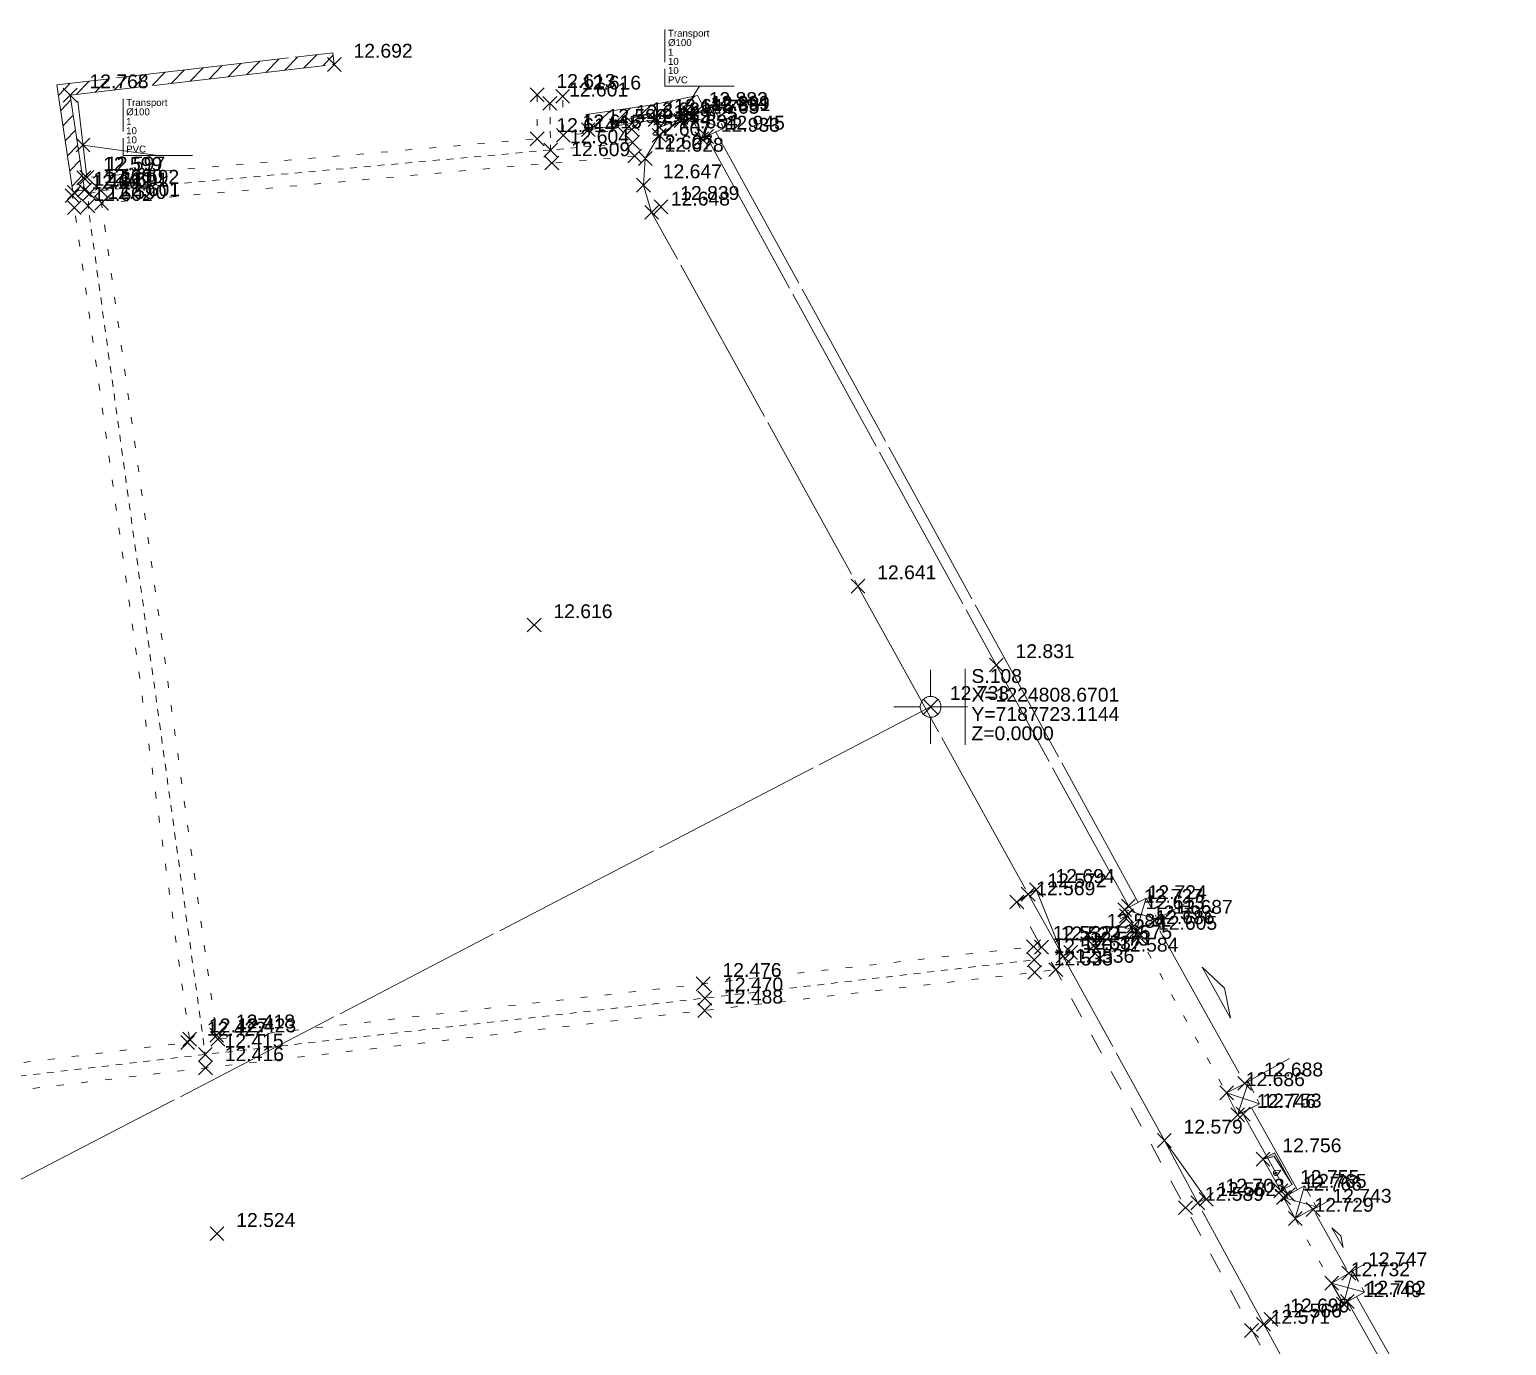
# Model space of a CAD drawing. Header units: metres. Extents: x 1224602 to 1224842, y 7187490 to 7187733.
# Drawn here: x 1224795.65 to 1224816.99, y 7187713.89 to 7187732.9 of the extents above; entities that cross this region are included whole.
import ezdxf

# ---------------------------------------------------------------- set-up
doc = ezdxf.new("R2010")
doc.units = ezdxf.units.M
doc.header["$PDMODE"] = 3
doc.header["$PDSIZE"] = 0.1
for name, pattern in [('LL_0822', [2.5, 2.5, 0]), ('LL_0824', [0.35, 0.1, -0.25]), ('LL_0827', [0.2, 0.1, -0.1]), ('LL_0829', [0.6, 0.3, -0.3]), ('SL_1144', [2.5, 2.5, 0]), ('SL_1146', [2.5, 2.5, 0]), ('Socle_Continu', [2.5, 2.5, 0]), ('YL_2901', [2.5, 2.5, 0])]:
    doc.linetypes.add(name, pattern=pattern)
for name, color, linetype, lineweight in [('CLOTH_SCS', 212, 'Socle_Continu', 13), ('CLOTU_SCS', 212, 'Socle_Continu', 13), ('ELECT_SCS', 1, 'Socle_Continu', 13), ('GAZFL_SCS', 40, 'Socle_Continu', 13), ('SIGTA_SCI', 7, 'Socle_Continu', 13), ('SIGTM_PSI', 1, 'Socle_Continu', 13), ('SIGTO_PSI', 255, 'Socle_Continu', 13), ('SIGTO_SCI', 255, 'Socle_Continu', 13), ('VOIRI_SCS', 7, 'Socle_Continu', 13)]:
    doc.layers.add(name, color=color, linetype=linetype, lineweight=lineweight)
for name, color, linetype, lineweight, true_color in [('EAUPL_SCI', 5, 'Socle_Continu', 13, 0x0000ff), ('EAUPL_SCS', 5, 'Socle_Continu', 13, 0x0000ff), ('SIGTR_PSS', 7, 'Socle_Continu', 13, 0x9966cc), ('SIGTS_PSS', 7, 'Socle_Continu', 13, 0x9966cc)]:
    doc.layers.add(name, color=color, linetype=linetype, lineweight=lineweight, true_color=true_color)
doc.styles.get("Standard").update_dxf_attribs({"font": 'arial.ttf'})
doc.styles.add('Style_2', font='WINGDNG3.TTF')
doc.linetypes.add('BL_0068', pattern='A,0.508,-0.254,["}",Style_2,S=0.254,R=0,X=-0.2,Y=-0.12],0.254', length=1.016)

# ---------------------------------------------------------------- blocks, each defined once
blk = doc.blocks.new('YP_1521')
at = {"layer": 'SIGTO_SCI', "color": 7, "linetype": 'Socle_Continu'}
blk.add_point((0, 0), dxfattribs=at)
at = {"layer": 'SIGTA_SCI', "linetype": 'Socle_Continu'}
blk.add_attdef('ALT', (0.278, 0.099), '', height=0.2, dxfattribs=at)
at = {"layer": 'SIGTA_SCI', "linetype": 'Socle_Continu', "flags": 9}
blk.add_attdef('CALQUE_ALT', (1.69, -1.18), '', height=0.2, dxfattribs=at)
at = {"layer": 'SIGTO_SCI', "linetype": 'Socle_Continu', "flags": 9}
for tag, p in [('ID', (1.69, 0.105)), ('NATURE', (1.69, -0.216)), ('FAMILLE', (1.69, -0.538)), ('CALQUE', (1.69, -0.859)), ('PCRS', (1.69, -1.823))]:
    blk.add_attdef(tag, p, '', height=0.2, dxfattribs=at)
blk = doc.blocks.new('YP_2900')
at = {"layer": 'SIGTO_PSI', "linetype": 'Socle_Continu'}
blk.add_line((0.5, 0), (0, 0), dxfattribs=at)
at = {"layer": 'SIGTO_PSI', "linetype": 'Socle_Continu', "flags": 128}
blk.add_lwpolyline([(0.5, -0.55), (0.5, 0.55)], dxfattribs=at)
at = {"layer": 'SIGTO_PSI', "color": 7, "linetype": 'Socle_Continu'}
blk.add_point((0, 0), dxfattribs=at)
at = {"layer": 'SIGTM_PSI', "color": 1, "linetype": 'Socle_Continu'}
blk.add_attdef('MAT', (0.589, 0.345), '', height=0.2, dxfattribs=at)
at = {"layer": 'SIGTM_PSI', "linetype": 'Socle_Continu', "flags": 9}
blk.add_attdef('CALQUE_MAT', (1.598, -0.695), '', height=0.2, dxfattribs=at)
at = {"layer": 'SIGTO_PSI', "linetype": 'Socle_Continu', "flags": 9}
for tag, p in [('ID', (1.598, 0.59)), ('NATURE', (1.598, 0.269)), ('FAMILLE', (1.598, -0.052)), ('CALQUE', (1.598, -0.374)), ('PCRS', (1.598, -1.016))]:
    blk.add_attdef(tag, p, '', height=0.2, dxfattribs=at)
at = {"layer": 'SIGTO_PSI', "linetype": 'Socle_Continu'}
for tag, p in [('X=', (0.589, 0.075)), ('Y=', (0.589, -0.204)), ('Z=', (0.589, -0.482))]:
    blk.add_attdef(tag, p, '', height=0.2, dxfattribs=at)
blk = doc.blocks.new('FP_0406')
at = {"layer": 'ELECT_SCS', "linetype": 'Socle_Continu'}
blk.add_hatch(color=256, dxfattribs=at).paths.add_polyline_path([(0, 0), (0, 0.286), (1, 0.286), (0.1, 0.229)])
at = {"layer": 'ELECT_SCS', "linetype": 'Socle_Continu', "flags": 128}
blk.add_lwpolyline([(0, 0.286), (0, 0), (1, 0), (1, 0.286)], close=True, dxfattribs=at)
at = {"layer": 'ELECT_SCS', "linetype": 'Socle_Continu'}
blk.add_lwpolyline([(0, 0), (0, 0.286), (1, 0.286), (0.1, 0.229)], close=True, dxfattribs=at)
at = {"layer": 'ELECT_SCS', "linetype": 'Socle_Continu', "flags": 128}
blk.add_lwpolyline([(0.689, 0.161), (0.466, 0.074), (0.473, 0.136), (0.314, 0.12), (0.54, 0.215), (0.526, 0.147), (0.689, 0.161)], dxfattribs=at)
at = {"layer": 'ELECT_SCS', "linetype": 'Socle_Continu', "flags": 9}
for tag, p in [('ID', (1.244, 0.678)), ('NATURE', (1.244, 0.357)), ('FAMILLE', (1.244, 0.035)), ('CALQUE', (1.244, -0.286)), ('PCRS', (1.244, -0.607))]:
    blk.add_attdef(tag, p, '', height=0.2, dxfattribs=at)
blk = doc.blocks.new('SP_1162')
at = {"layer": 'CLOTU_SCS', "linetype": 'Socle_Continu'}
for p, q in [((0, 0), (1, 1)), ((0, 1), (1, 0))]:
    blk.add_line(p, q, dxfattribs=at)
at = {"layer": 'CLOTU_SCS', "linetype": 'Socle_Continu', "flags": 128}
blk.add_lwpolyline([(1, 0), (0, 0), (0, 1), (1, 1)], close=True, dxfattribs=at)
at = {"layer": 'CLOTU_SCS', "linetype": 'Socle_Continu', "flags": 9}
for tag, p in [('NATURE', (1.089, -0.022)), ('ID', (1.089, 0.299)), ('CALQUE', (1.089, -0.665)), ('FAMILLE', (1.089, -0.344)), ('PCRS', (1.089, -0.986))]:
    blk.add_attdef(tag, p, '', height=0.2, dxfattribs=at)
blk = doc.blocks.new('LP_0841')
at = {"layer": 'VOIRI_SCS', "linetype": 'Socle_Continu', "flags": 128}
blk.add_lwpolyline([(0, 0), (0, 0.5), (1, 0)], dxfattribs=at)
at = {"layer": 'VOIRI_SCS', "linetype": 'Socle_Continu', "flags": 9}
for tag, p in [('ID', (1.428, 0.548)), ('NATURE', (1.428, 0.227)), ('FAMILLE', (1.428, -0.095)), ('CALQUE', (1.428, -0.416)), ('PCRS', (1.428, -0.737))]:
    blk.add_attdef(tag, p, '', height=0.2, dxfattribs=at)
blk = doc.blocks.new('SP_1161')
at = {"layer": 'CLOTU_SCS', "linetype": 'Socle_Continu'}
for p, q in [((0, 0), (0, 0.2745)), ((1, 0.2745), (1, 0)), ((0.5, 0.1545), (0.3438, 0.103)), ((0.3438, 0.103), (0.6563, 0.103)), ((0.6563, 0.103), (0.5, 0.1545)), ((0.0625, 0), (0.9375, 0))]:
    blk.add_line(p, q, dxfattribs=at)
at = {"layer": 'CLOTU_SCS', "linetype": 'Socle_Continu', "flags": 9}
for tag, p in [('ID', (1.3598, 0.3853)), ('NATURE', (1.3598, 0.0641)), ('FAMILLE', (1.3598, -0.2572)), ('CALQUE', (1.3598, -0.5785)), ('PCRS', (1.3598, -0.8998))]:
    blk.add_attdef(tag, p, '', height=0.2, dxfattribs=at)
blk = doc.blocks.new('JP_0703')
at = {"layer": 'GAZFL_SCS', "linetype": 'Socle_Continu'}
blk.add_hatch(color=256, dxfattribs=at).paths.add_polyline_path([(0, 0), (0, 0.359), (1, 0.359), (0.088, 0.3)])
h = blk.add_hatch(color=256, dxfattribs=at)
edge = h.paths.add_edge_path()
edge.add_line((0.505, 0.179), (0.471, 0.106))
edge.add_line((0.471, 0.106), (0.471, 0.096))
edge.add_ellipse((0.505, 0.099), major_axis=(-0.0336, 0), ratio=0.758629, start_angle=5.446, end_angle=174.554)
edge.add_line((0.538, 0.096), (0.538, 0.106))
edge.add_line((0.538, 0.106), (0.505, 0.179))
at = {"layer": 'GAZFL_SCS', "linetype": 'Socle_Continu', "flags": 128}
blk.add_lwpolyline([(0, 0.359), (0, 0), (1, 0), (1, 0.359)], close=True, dxfattribs=at)
at = {"layer": 'GAZFL_SCS', "linetype": 'Socle_Continu'}
blk.add_lwpolyline([(0, 0), (0, 0.359), (1, 0.359), (0.088, 0.3)], close=True, dxfattribs=at)
blk.add_lwpolyline([(0.578, 0.106), (0.578, 0.124), (0.505, 0.281), (0.432, 0.124), (0.432, 0.106, 0.066358), (0.436, 0.095, 0.1059), (0.452, 0.076, 0.086348), (0.476, 0.064, 0.076263), (0.505, 0.059, 0.076263), (0.534, 0.064, 0.086348), (0.557, 0.076, 0.1059), (0.574, 0.095, 0.066358)], format="xyb", close=True, dxfattribs=at)
at = {"layer": 'GAZFL_SCS', "linetype": 'Socle_Continu', "flags": 9}
for tag, p in [('ID', (1.013, 0.696)), ('NATURE', (1.013, 0.374)), ('FAMILLE', (1.013, 0.053)), ('CALQUE', (1.013, -0.268)), ('PCRS', (1.013, -0.589))]:
    blk.add_attdef(tag, p, '', height=0.2, dxfattribs=at)
blk = doc.blocks.new('LP_0842')
at = {"layer": 'VOIRI_SCS', "linetype": 'Socle_Continu', "flags": 128}
blk.add_lwpolyline([(1, 0), (1, 0.5), (0, 0)], dxfattribs=at)
at = {"layer": 'VOIRI_SCS', "linetype": 'Socle_Continu', "flags": 9}
for tag, p in [('ID', (1.488, 0.614)), ('NATURE', (1.488, 0.292)), ('FAMILLE', (1.488, -0.029)), ('CALQUE', (1.488, -0.35)), ('PCRS', (1.488, -0.672))]:
    blk.add_attdef(tag, p, '', height=0.2, dxfattribs=at)
blk = doc.blocks.new('YP_2903')
at = {"layer": 'SIGTR_PSS', "color": 1, "linetype": 'Socle_Continu'}
blk.add_line((0, 0.15), (0, 0.533), dxfattribs=at)
at = {"layer": 'SIGTR_PSS', "color": 5, "linetype": 'Socle_Continu'}
blk.add_line((-0.15, 0), (-0.533, 0), dxfattribs=at)
at = {"layer": 'SIGTR_PSS', "color": 3, "linetype": 'Socle_Continu'}
blk.add_line((0.15, 0), (0.533, 0), dxfattribs=at)
at = {"layer": 'SIGTR_PSS', "color": 2, "linetype": 'Socle_Continu'}
blk.add_line((0, -0.15), (0, -0.533), dxfattribs=at)
at = {"layer": 'SIGTR_PSS', "color": 4, "linetype": 'Socle_Continu'}
blk.add_circle((0, 0), 0.15, dxfattribs=at)
at = {"layer": 'SIGTR_PSS', "linetype": 'Socle_Continu', "flags": 9}
for tag, p in [('ID', (1.343, 0.305)), ('NATURE', (1.343, -0.016)), ('FAMILLE', (1.343, -0.337)), ('CALQUE', (1.343, -0.659)), ('PCRS', (1.343, -0.98))]:
    blk.add_attdef(tag, p, '', height=0.2, dxfattribs=at)
blk = doc.blocks.new('*U42')
at = {"layer": 'EAUPL_SCI', "linetype": 'Socle_Continu'}
blk.add_line((2.161, -0.305), (0, 0), dxfattribs=at)
at = {"layer": 'EAUPL_SCI', "linetype": 'Socle_Continu', "flags": 128}
blk.add_lwpolyline([(3.161, -0.305), (1.161, -0.305), (1.161, 1.334)], dxfattribs=at)
at = {"layer": 'EAUPL_SCI', "linetype": 'Socle_Continu'}
blk.add_point((0, 0), dxfattribs=at)
for tag, p in [('TYPE', (1.249, 1.129)), ('DIAM', (1.249, 0.859)), ('NBR', (1.249, 0.58)), ('LARG', (1.249, 0.314)), ('HAUT', (1.249, 0.049)), ('MATER', (1.249, -0.217))]:
    blk.add_attdef(tag, p, '', height=0.2, dxfattribs=at)
at = {"layer": 'EAUPL_SCI', "linetype": 'Socle_Continu', "flags": 9}
for tag, p in [('NATURE', (2.47, 1.097)), ('ID', (2.47, 1.418)), ('FAMILLE', (2.47, 0.776)), ('CALQUE', (2.47, 0.454))]:
    blk.add_attdef(tag, p, '', height=0.2, dxfattribs=at)
blk = doc.blocks.new('*U43')
at = {"layer": 'EAUPL_SCI', "linetype": 'Socle_Continu'}
blk.add_line((0.616, 0.97), (0, 0), dxfattribs=at)
at = {"layer": 'EAUPL_SCI', "linetype": 'Socle_Continu', "flags": 128}
blk.add_lwpolyline([(1.616, 0.97), (-0.384, 0.97), (-0.384, 2.608)], dxfattribs=at)
at = {"layer": 'EAUPL_SCI', "linetype": 'Socle_Continu'}
blk.add_point((0, 0), dxfattribs=at)
for tag, p in [('TYPE', (-0.295, 2.403)), ('DIAM', (-0.295, 2.133)), ('NBR', (-0.295, 1.855)), ('LARG', (-0.295, 1.589)), ('HAUT', (-0.295, 1.323)), ('MATER', (-0.295, 1.057))]:
    blk.add_attdef(tag, p, '', height=0.2, dxfattribs=at)
at = {"layer": 'EAUPL_SCI', "linetype": 'Socle_Continu', "flags": 9}
for tag, p in [('NATURE', (2.47, 1.097)), ('ID', (2.47, 1.418)), ('FAMILLE', (2.47, 0.776)), ('CALQUE', (2.47, 0.454))]:
    blk.add_attdef(tag, p, '', height=0.2, dxfattribs=at)

msp = doc.modelspace()

# ---------------------------------------------------------------- hatches: boundary and pattern name
at = {"layer": 'CLOTH_SCS', "linetype": 'Socle_Continu'}
h = msp.add_hatch(dxfattribs=at)
h.set_pattern_fill('SL_1144', color=256, angle=1, pattern_type=2)
h.set_pattern_definition([(46, (0, 0), (-0.1258844650593, 0.1215652148303), [])])
h.paths.add_polyline_path([(1224796.279, 7187730.555), (1224796.447, 7187730.58), (1224796.24, 7187731.95), (1224800.055, 7187732.393), (1224800.036, 7187732.561), (1224796.046, 7187732.099)])
h = msp.add_hatch(dxfattribs=at)
h.set_pattern_fill('SL_1144', color=256, angle=359, pattern_type=2)
h.set_pattern_definition([(44, (0, 0), (-0.1215652148303, 0.1258844650593), [])])
h.paths.add_polyline_path([(1224804.65, 7187731.812), (1224803.694, 7187731.668), (1224803.725, 7187731.45), (1224804.687, 7187731.595), (1224805.185, 7187731.695), (1224805.213, 7187731.639), (1224805.409, 7187731.74), (1224805.304, 7187731.943)])

# ---------------------------------------------------------------- linework, layer by layer
at = {"layer": 'CLOTU_SCS', "linetype": 'SL_1144', "flags": 128}
for points in [[(1224796.447, 7187730.58), (1224796.279, 7187730.555), (1224796.046, 7187732.099), (1224800.036, 7187732.561), (1224800.055, 7187732.393)], [(1224796.447, 7187730.58), (1224796.24, 7187731.95), (1224800.055, 7187732.393)], [(1224803.725, 7187731.45), (1224803.694, 7187731.668), (1224804.098, 7187731.726), (1224804.324, 7187731.764), (1224804.65, 7187731.812), (1224805.304, 7187731.943), (1224805.409, 7187731.74)], [(1224803.725, 7187731.45), (1224804.132, 7187731.508), (1224804.358, 7187731.546), (1224804.687, 7187731.595), (1224805.185, 7187731.695), (1224805.213, 7187731.639)]]:
    msp.add_lwpolyline(points, dxfattribs=at)
at = {"layer": 'CLOTU_SCS', "linetype": 'SL_1146', "flags": 128}
for points in [[(1224805.563, 7187731.425), (1224809.75, 7187723.792), (1224811.669, 7187720.289)], [(1224805.431, 7187731.353), (1224809.618, 7187723.719), (1224811.526, 7187720.238), (1224811.536, 7187720.219)], [(1224813.171, 7187717.255), (1224813.185, 7187717.229), (1224813.835, 7187716.067)], [(1224813.305, 7187717.322), (1224813.966, 7187716.14)], [(1224814.823, 7187714.596), (1224816.409, 7187711.785), (1224818.853, 7187707.469)], [(1224814.69, 7187714.525), (1224816.279, 7187711.711), (1224818.719, 7187707.402), (1224818.723, 7187707.395)]]:
    msp.add_lwpolyline(points, dxfattribs=at)
at = {"layer": 'EAUPL_SCS', "linetype": 'BL_0068', "flags": 128}
for points in [[(1224796.349, 7187731.862), (1224796.479, 7187730.763)], [(1224805.777, 7187731.894), (1224804.75, 7187731.484)]]:
    msp.add_lwpolyline(points, dxfattribs=at)
at = {"layer": 'SIGTS_PSS', "linetype": 'YL_2901', "flags": 128}
msp.add_lwpolyline([(1224774.759, 7187705.496), (1224808.67, 7187723.114)], dxfattribs=at)
at = {"layer": 'VOIRI_SCS', "linetype": 'LL_0824', "flags": 128}
for points in [[(1224802.986, 7187731.955), (1224802.985, 7187731.318), (1224796.437, 7187730.756)], [(1224804.354, 7187731.456), (1224803.364, 7187731.37), (1224803.354, 7187731.932)], [(1224804.395, 7187731.07), (1224803.198, 7187730.97), (1224796.694, 7187730.39), (1224798.356, 7187718.371), (1224798.372, 7187718.314), (1224805.384, 7187719.113), (1224810.155, 7187719.649), (1224810.271, 7187719.642)], [(1224796.3, 7187730.544), (1224796.268, 7187730.498), (1224796.3, 7187730.324), (1224797.966, 7187718.313), (1224797.936, 7187718.265), (1224791.133, 7187717.437)], [(1224811.498, 7187720.094), (1224810.936, 7187719.823)], [(1224811.676, 7187719.795), (1224811.116, 7187719.479)], [(1224811.638, 7187719.876), (1224812.945, 7187717.537)], [(1224791.183, 7187717.066), (1224798.195, 7187717.898), (1224805.406, 7187718.728), (1224810.172, 7187719.279), (1224810.479, 7187719.318)], [(1224813.937, 7187715.722), (1224814.462, 7187714.79)]]:
    msp.add_lwpolyline(points, dxfattribs=at)
at = {"layer": 'VOIRI_SCS', "linetype": 'LL_0827', "flags": 128}
for points in [[(1224803.168, 7187731.831), (1224803.18, 7187731.156)], [(1224804.366, 7187731.265), (1224796.682, 7187730.571), (1224796.522, 7187730.53), (1224796.498, 7187730.351), (1224798.191, 7187718.093)], [(1224811.601, 7187719.945), (1224811.025, 7187719.662)], [(1224791.137, 7187717.269), (1224798.191, 7187718.093), (1224805.407, 7187718.906), (1224810.166, 7187719.46)]]:
    msp.add_lwpolyline(points, dxfattribs=at)
at = {"layer": 'VOIRI_SCS', "linetype": 'LL_0822', "flags": 128}
msp.add_lwpolyline([(1224805.222, 7187731.621), (1224805.063, 7187731.583), (1224804.749, 7187731.37), (1224804.548, 7187731.034), (1224804.522, 7187730.65), (1224804.639, 7187730.256), (1224807.62, 7187724.858), (1224810.078, 7187720.409), (1224810.585, 7187719.509), (1224812.046, 7187716.85), (1224812.53, 7187715.948), (1224814.725, 7187711.915, -0.284393), (1224814.86, 7187711.85, -0.301023), (1224814.857, 7187711.694), (1224815.463, 7187710.615), (1224817.361, 7187707.071), (1224817.845, 7187706.176), (1224818.33, 7187705.272), (1224818.833, 7187704.4), (1224819.363, 7187703.549, 0.034989), (1224820.645, 7187701.876, 0.044341), (1224822.584, 7187700.041, 0.050067), (1224825.155, 7187698.396, 0.037228), (1224827.957, 7187697.228)], format="xyb", dxfattribs=at)
at = {"layer": 'VOIRI_SCS', "linetype": 'LL_0829', "flags": 128}
msp.add_lwpolyline([(1224810.078, 7187720.409), (1224809.916, 7187720.294), (1224810.271, 7187719.642), (1224810.479, 7187719.318), (1224812.352, 7187715.88), (1224814.556, 7187711.813), (1224815.286, 7187710.544), (1224817.196, 7187706.963), (1224818.183, 7187705.192), (1224818.676, 7187704.292), (1224819.213, 7187703.431, 0.036406), (1224820.484, 7187701.762, 0.047049), (1224822.46, 7187699.909, 0.04323), (1224825.063, 7187698.229, 0.047398), (1224827.892, 7187697.06)], format="xyb", dxfattribs=at)

# ---------------------------------------------------------------- block references
at = {"layer": 'CLOTU_SCS', "color": 6, "linetype": 'Socle_Continu'}
for p, xscale, yscale, rotation in [((1224805.213, 7187731.639), 0.349853284289088, 0.349853284289088, 295.0355333569888), ((1224811.473, 7187720.185), 0.3498855848902824, 0.3498855848902824, 298.1463697035908), ((1224812.945, 7187717.537), 0.3537076529266405, 0.3537076529266405, 296.755212957321), ((1224813.768, 7187716.026), 0.348032839346554, 0.348032839346554, 298.9552738555043), ((1224814.462, 7187714.79), 0.3474890264388483, 0.3474890264388483, 299.6253423240263)]:
    msp.add_blockref('SP_1162', p, dxfattribs=dict(at, xscale=xscale, yscale=yscale, rotation=rotation))
at = {"layer": 'CLOTU_SCS', "linetype": 'Socle_Continu'}
for p, xscale, yscale, rotation in [((1224811.901, 7187720.025), 2.688041146524034, 2.688041146524034, 299.0731084595877), ((1224814.196, 7187715.852), 1.05205331941118, 1.05205331941118, 299.3138378559702)]:
    msp.add_blockref('SP_1161', p, dxfattribs=dict(at, xscale=xscale, yscale=yscale, rotation=rotation))
at = {"layer": 'EAUPL_SCI', "linetype": 'Socle_Continu', "xscale": 0.5, "yscale": 0.5, "zscale": 0.5}
for name, p in [('*U43', (1224805.023, 7187731.593)), ('*U42', (1224796.424, 7187731.229))]:
    msp.add_blockref(name, p, dxfattribs=at).add_auto_attribs({'TYPE': 'Transport', 'DIAM': 'Ø100', 'NBR': '1', 'LARG': '10', 'HAUT': '10', 'MATER': 'PVC'})
at = {"layer": 'ELECT_SCS', "linetype": 'Socle_Continu'}
for p, xscale, yscale, rotation in [((1224804.358, 7187731.546), 0.3325069168832444, 0.3325069168832444, 8.496053457053792), ((1224804.132, 7187731.508), 0.2295852140356826, 0.2295852140356826, 9.541629000016773)]:
    msp.add_blockref('FP_0406', p, dxfattribs=dict(at, xscale=xscale, yscale=yscale, rotation=rotation))
at = {"layer": 'GAZFL_SCS', "linetype": 'Socle_Continu', "xscale": 0.5236995406084668, "yscale": 0.5236995406084668, "rotation": 299.2450194870822}
msp.add_blockref('JP_0703', (1224813.472, 7187716.58), dxfattribs=at)
at = {"layer": 'SIGTO_PSI', "color": 193, "linetype": 'Socle_Continu'}
msp.add_blockref('YP_2900', (1224808.67, 7187723.114), dxfattribs=at).add_auto_attribs({'MAT': 'S.108', 'X=': 'X=1224808.6701', 'Y=': 'Y=7187723.1144', 'Z=': 'Z=0.0000'})
at = {"layer": 'SIGTO_SCI', "linetype": 'Socle_Continu'}
ref = msp.add_blockref('YP_1521', (1224800.055, 7187732.393), dxfattribs=at)
ref.add_attrib('ALT', '12.692', (1224800.333, 7187732.491), dxfattribs={"layer": 'SIGTA_SCI', "linetype": 'Socle_Continu', "height": 0.2})
ref = msp.add_blockref('YP_1521', (1224796.24, 7187731.95), dxfattribs=at)
ref.add_attrib('ALT', '12.768', (1224796.518, 7187732.049), dxfattribs={"layer": 'SIGTA_SCI', "linetype": 'Socle_Continu', "height": 0.2})
ref = msp.add_blockref('YP_1521', (1224802.986, 7187731.955), dxfattribs=at)
ref.add_attrib('ALT', '12.613', (1224803.264, 7187732.054), dxfattribs={"layer": 'SIGTA_SCI', "linetype": 'Socle_Continu', "height": 0.2})
ref = msp.add_blockref('YP_1521', (1224803.168, 7187731.831), dxfattribs=at)
ref.add_attrib('ALT', '12.601', (1224803.446, 7187731.93), dxfattribs={"layer": 'SIGTA_SCI', "linetype": 'Socle_Continu', "height": 0.2})
ref = msp.add_blockref('YP_1521', (1224803.354, 7187731.932), dxfattribs=at)
ref.add_attrib('ALT', '12.616', (1224803.632, 7187732.031), dxfattribs={"layer": 'SIGTA_SCI', "linetype": 'Socle_Continu', "height": 0.2})
ref = msp.add_blockref('YP_1521', (1224804.358, 7187731.546), dxfattribs=at)
ref.add_attrib('ALT', '12.628', (1224804.636, 7187731.645), dxfattribs={"layer": 'SIGTA_SCI', "linetype": 'Socle_Continu', "height": 0.2})
ref = msp.add_blockref('YP_1521', (1224804.687, 7187731.595), dxfattribs=at)
ref.add_attrib('ALT', '12.645', (1224804.965, 7187731.694), dxfattribs={"layer": 'SIGTA_SCI', "linetype": 'Socle_Continu', "height": 0.2})
ref = msp.add_blockref('YP_1521', (1224805.063, 7187731.583), dxfattribs=at)
ref.add_attrib('ALT', '12.765', (1224805.341, 7187731.682), dxfattribs={"layer": 'SIGTA_SCI', "linetype": 'Socle_Continu', "height": 0.2})
ref = msp.add_blockref('YP_1521', (1224805.185, 7187731.695), dxfattribs=at)
ref.add_attrib('ALT', '12.882', (1224805.463, 7187731.793), dxfattribs={"layer": 'SIGTA_SCI', "linetype": 'Socle_Continu', "height": 0.2})
ref = msp.add_blockref('YP_1521', (1224805.213, 7187731.639), dxfattribs=at)
ref.add_attrib('ALT', '12.899', (1224805.491, 7187731.738), dxfattribs={"layer": 'SIGTA_SCI', "linetype": 'Socle_Continu', "height": 0.2})
ref = msp.add_blockref('YP_1521', (1224805.222, 7187731.621), dxfattribs=at)
ref.add_attrib('ALT', '12.881', (1224805.5, 7187731.72), dxfattribs={"layer": 'SIGTA_SCI', "linetype": 'Socle_Continu', "height": 0.2})
ref = msp.add_blockref('YP_1521', (1224803.364, 7187731.37), dxfattribs=at)
ref.add_attrib('ALT', '12.615', (1224803.642, 7187731.469), dxfattribs={"layer": 'SIGTA_SCI', "linetype": 'Socle_Continu', "height": 0.2})
ref = msp.add_blockref('YP_1521', (1224803.725, 7187731.45), dxfattribs=at)
ref.add_attrib('ALT', '12.593', (1224804.003, 7187731.549), dxfattribs={"layer": 'SIGTA_SCI', "linetype": 'Socle_Continu', "height": 0.2})
ref = msp.add_blockref('YP_1521', (1224804.132, 7187731.508), dxfattribs=at)
ref.add_attrib('ALT', '12.613', (1224804.41, 7187731.607), dxfattribs={"layer": 'SIGTA_SCI', "linetype": 'Socle_Continu', "height": 0.2})
ref = msp.add_blockref('YP_1521', (1224804.354, 7187731.456), dxfattribs=at)
ref.add_attrib('ALT', '12.612', (1224804.632, 7187731.555), dxfattribs={"layer": 'SIGTA_SCI', "linetype": 'Socle_Continu', "height": 0.2})
ref = msp.add_blockref('YP_1521', (1224804.749, 7187731.37), dxfattribs=at)
ref.add_attrib('ALT', '12.684', (1224805.027, 7187731.469), dxfattribs={"layer": 'SIGTA_SCI', "linetype": 'Socle_Continu', "height": 0.2})
ref = msp.add_blockref('YP_1521', (1224804.75, 7187731.484), dxfattribs=at)
ref.add_attrib('ALT', '12.625', (1224805.028, 7187731.583), dxfattribs={"layer": 'SIGTA_SCI', "linetype": 'Socle_Continu', "height": 0.2})
ref = msp.add_blockref('YP_1521', (1224805.361, 7187731.322), dxfattribs=at)
ref.add_attrib('ALT', '12.933', (1224805.639, 7187731.421), dxfattribs={"layer": 'SIGTA_SCI', "linetype": 'Socle_Continu', "height": 0.2})
ref = msp.add_blockref('YP_1521', (1224805.431, 7187731.353), dxfattribs=at)
ref.add_attrib('ALT', '12.945', (1224805.709, 7187731.452), dxfattribs={"layer": 'SIGTA_SCI', "linetype": 'Socle_Continu', "height": 0.2})
ref = msp.add_blockref('YP_1521', (1224802.985, 7187731.318), dxfattribs=at)
ref.add_attrib('ALT', '12.614', (1224803.263, 7187731.417), dxfattribs={"layer": 'SIGTA_SCI', "linetype": 'Socle_Continu', "height": 0.2})
ref = msp.add_blockref('YP_1521', (1224803.18, 7187731.156), dxfattribs=at)
ref.add_attrib('ALT', '12.604', (1224803.458, 7187731.254), dxfattribs={"layer": 'SIGTA_SCI', "linetype": 'Socle_Continu', "height": 0.2})
ref = msp.add_blockref('YP_1521', (1224804.366, 7187731.265), dxfattribs=at)
ref.add_attrib('ALT', '12.607', (1224804.644, 7187731.364), dxfattribs={"layer": 'SIGTA_SCI', "linetype": 'Socle_Continu', "height": 0.2})
ref = msp.add_blockref('YP_1521', (1224803.198, 7187730.97), dxfattribs=at)
ref.add_attrib('ALT', '12.609', (1224803.476, 7187731.069), dxfattribs={"layer": 'SIGTA_SCI', "linetype": 'Socle_Continu', "height": 0.2})
ref = msp.add_blockref('YP_1521', (1224804.395, 7187731.07), dxfattribs=at)
ref.add_attrib('ALT', '12.607', (1224804.673, 7187731.169), dxfattribs={"layer": 'SIGTA_SCI', "linetype": 'Socle_Continu', "height": 0.2})
ref = msp.add_blockref('YP_1521', (1224804.548, 7187731.034), dxfattribs=at)
ref.add_attrib('ALT', '12.628', (1224804.826, 7187731.133), dxfattribs={"layer": 'SIGTA_SCI', "linetype": 'Socle_Continu', "height": 0.2})
ref = msp.add_blockref('YP_1521', (1224796.437, 7187730.756), dxfattribs=at)
ref.add_attrib('ALT', '12.599', (1224796.715, 7187730.855), dxfattribs={"layer": 'SIGTA_SCI', "linetype": 'Socle_Continu', "height": 0.2})
ref = msp.add_blockref('YP_1521', (1224796.479, 7187730.763), dxfattribs=at)
ref.add_attrib('ALT', '12.597', (1224796.757, 7187730.862), dxfattribs={"layer": 'SIGTA_SCI', "linetype": 'Socle_Continu', "height": 0.2})
ref = msp.add_blockref('YP_1521', (1224796.268, 7187730.498), dxfattribs=at)
ref.add_attrib('ALT', '12.602', (1224796.546, 7187730.597), dxfattribs={"layer": 'SIGTA_SCI', "linetype": 'Socle_Continu', "height": 0.2})
ref = msp.add_blockref('YP_1521', (1224796.3, 7187730.544), dxfattribs=at)
ref.add_attrib('ALT', '12.611', (1224796.578, 7187730.642), dxfattribs={"layer": 'SIGTA_SCI', "linetype": 'Socle_Continu', "height": 0.2})
ref = msp.add_blockref('YP_1521', (1224796.447, 7187730.58), dxfattribs=at)
ref.add_attrib('ALT', '12.600', (1224796.725, 7187730.679), dxfattribs={"layer": 'SIGTA_SCI', "linetype": 'Socle_Continu', "height": 0.2})
ref = msp.add_blockref('YP_1521', (1224796.522, 7187730.53), dxfattribs=at)
ref.add_attrib('ALT', '12.591', (1224796.8, 7187730.629), dxfattribs={"layer": 'SIGTA_SCI', "linetype": 'Socle_Continu', "height": 0.2})
ref = msp.add_blockref('YP_1521', (1224796.682, 7187730.571), dxfattribs=at)
ref.add_attrib('ALT', '12.592', (1224796.96, 7187730.67), dxfattribs={"layer": 'SIGTA_SCI', "linetype": 'Socle_Continu', "height": 0.2})
ref = msp.add_blockref('YP_1521', (1224804.522, 7187730.65), dxfattribs=at)
ref.add_attrib('ALT', '12.647', (1224804.8, 7187730.749), dxfattribs={"layer": 'SIGTA_SCI', "linetype": 'Socle_Continu', "height": 0.2})
ref = msp.add_blockref('YP_1521', (1224796.3, 7187730.324), dxfattribs=at)
ref.add_attrib('ALT', '12.602', (1224796.577, 7187730.423), dxfattribs={"layer": 'SIGTA_SCI', "linetype": 'Socle_Continu', "height": 0.2})
ref = msp.add_blockref('YP_1521', (1224796.498, 7187730.351), dxfattribs=at)
ref.add_attrib('ALT', '12.590', (1224796.776, 7187730.45), dxfattribs={"layer": 'SIGTA_SCI', "linetype": 'Socle_Continu', "height": 0.2})
ref = msp.add_blockref('YP_1521', (1224796.694, 7187730.39), dxfattribs=at)
ref.add_attrib('ALT', '12.601', (1224796.972, 7187730.489), dxfattribs={"layer": 'SIGTA_SCI', "linetype": 'Socle_Continu', "height": 0.2})
ref = msp.add_blockref('YP_1521', (1224804.639, 7187730.256), dxfattribs=at)
ref.add_attrib('ALT', '12.648', (1224804.917, 7187730.355), dxfattribs={"layer": 'SIGTA_SCI', "linetype": 'Socle_Continu', "height": 0.2})
ref = msp.add_blockref('YP_1521', (1224804.774, 7187730.337), dxfattribs=at)
ref.add_attrib('ALT', '12.839', (1224805.052, 7187730.436), dxfattribs={"layer": 'SIGTA_SCI', "linetype": 'Socle_Continu', "height": 0.2})
ref = msp.add_blockref('YP_1521', (1224807.62, 7187724.858), dxfattribs=at)
ref.add_attrib('ALT', '12.641', (1224807.898, 7187724.957), dxfattribs={"layer": 'SIGTA_SCI', "linetype": 'Socle_Continu', "height": 0.2})
ref = msp.add_blockref('YP_1521', (1224802.943, 7187724.296), dxfattribs=at)
ref.add_attrib('ALT', '12.616', (1224803.22, 7187724.395), dxfattribs={"layer": 'SIGTA_SCI', "linetype": 'Socle_Continu', "height": 0.2})
ref = msp.add_blockref('YP_1521', (1224809.618, 7187723.719), dxfattribs=at)
ref.add_attrib('ALT', '12.831', (1224809.896, 7187723.818), dxfattribs={"layer": 'SIGTA_SCI', "linetype": 'Socle_Continu', "height": 0.2})
ref = msp.add_blockref('YP_1521', (1224808.67, 7187723.114), dxfattribs=at)
ref.add_attrib('ALT', '12.733', (1224808.948, 7187723.213), dxfattribs={"layer": 'SIGTA_SCI', "linetype": 'Socle_Continu', "height": 0.2})
ref = msp.add_blockref('YP_1521', (1224810.196, 7187720.471), dxfattribs=at)
ref.add_attrib('ALT', '12.694', (1224810.474, 7187720.57), dxfattribs={"layer": 'SIGTA_SCI', "linetype": 'Socle_Continu', "height": 0.2})
ref = msp.add_blockref('YP_1521', (1224809.916, 7187720.294), dxfattribs=at)
ref.add_attrib('ALT', '12.569', (1224810.194, 7187720.392), dxfattribs={"layer": 'SIGTA_SCI', "linetype": 'Socle_Continu', "height": 0.2})
ref = msp.add_blockref('YP_1521', (1224810.078, 7187720.409), dxfattribs=at)
ref.add_attrib('ALT', '12.572', (1224810.356, 7187720.507), dxfattribs={"layer": 'SIGTA_SCI', "linetype": 'Socle_Continu', "height": 0.2})
ref = msp.add_blockref('YP_1521', (1224811.526, 7187720.238), dxfattribs=at)
ref.add_attrib('ALT', '12.724', (1224811.804, 7187720.336), dxfattribs={"layer": 'SIGTA_SCI', "linetype": 'Socle_Continu', "height": 0.2})
ref = msp.add_blockref('YP_1521', (1224811.473, 7187720.185), dxfattribs=at)
ref.add_attrib('ALT', '12.727', (1224811.751, 7187720.283), dxfattribs={"layer": 'SIGTA_SCI', "linetype": 'Socle_Continu', "height": 0.2})
ref = msp.add_blockref('YP_1521', (1224811.498, 7187720.094), dxfattribs=at)
ref.add_attrib('ALT', '12.613', (1224811.776, 7187720.192), dxfattribs={"layer": 'SIGTA_SCI', "linetype": 'Socle_Continu', "height": 0.2})
ref = msp.add_blockref('YP_1521', (1224811.901, 7187720.025), dxfattribs=at)
ref.add_attrib('ALT', '12.687', (1224812.179, 7187720.124), dxfattribs={"layer": 'SIGTA_SCI', "linetype": 'Socle_Continu', "height": 0.2})
ref = msp.add_blockref('YP_1521', (1224810.936, 7187719.823), dxfattribs=at)
ref.add_attrib('ALT', '12.584', (1224811.214, 7187719.922), dxfattribs={"layer": 'SIGTA_SCI', "linetype": 'Socle_Continu', "height": 0.2})
ref = msp.add_blockref('YP_1521', (1224811.601, 7187719.945), dxfattribs=at)
ref.add_attrib('ALT', '12.593', (1224811.879, 7187720.044), dxfattribs={"layer": 'SIGTA_SCI', "linetype": 'Socle_Continu', "height": 0.2})
ref = msp.add_blockref('YP_1521', (1224811.638, 7187719.876), dxfattribs=at)
ref.add_attrib('ALT', '12.686', (1224811.916, 7187719.975), dxfattribs={"layer": 'SIGTA_SCI', "linetype": 'Socle_Continu', "height": 0.2})
ref = msp.add_blockref('YP_1521', (1224810.155, 7187719.649), dxfattribs=at)
ref.add_attrib('ALT', '12.532', (1224810.433, 7187719.748), dxfattribs={"layer": 'SIGTA_SCI', "linetype": 'Socle_Continu', "height": 0.2})
ref = msp.add_blockref('YP_1521', (1224810.271, 7187719.642), dxfattribs=at)
ref.add_attrib('ALT', '12.522', (1224810.548, 7187719.741), dxfattribs={"layer": 'SIGTA_SCI', "linetype": 'Socle_Continu', "height": 0.2})
ref = msp.add_blockref('YP_1521', (1224811.025, 7187719.662), dxfattribs=at)
ref.add_attrib('ALT', '12.575', (1224811.303, 7187719.761), dxfattribs={"layer": 'SIGTA_SCI', "linetype": 'Socle_Continu', "height": 0.2})
ref = msp.add_blockref('YP_1521', (1224811.676, 7187719.795), dxfattribs=at)
ref.add_attrib('ALT', '12.605', (1224811.954, 7187719.894), dxfattribs={"layer": 'SIGTA_SCI', "linetype": 'Socle_Continu', "height": 0.2})
ref = msp.add_blockref('YP_1521', (1224810.166, 7187719.46), dxfattribs=at)
ref.add_attrib('ALT', '12.520', (1224810.444, 7187719.559), dxfattribs={"layer": 'SIGTA_SCI', "linetype": 'Socle_Continu', "height": 0.2})
ref = msp.add_blockref('YP_1521', (1224810.585, 7187719.509), dxfattribs=at)
ref.add_attrib('ALT', '12.537', (1224810.863, 7187719.608), dxfattribs={"layer": 'SIGTA_SCI', "linetype": 'Socle_Continu', "height": 0.2})
ref = msp.add_blockref('YP_1521', (1224810.693, 7187719.566), dxfattribs=at)
ref.add_attrib('ALT', '12.573', (1224810.971, 7187719.665), dxfattribs={"layer": 'SIGTA_SCI', "linetype": 'Socle_Continu', "height": 0.2})
ref = msp.add_blockref('YP_1521', (1224811.116, 7187719.479), dxfattribs=at)
ref.add_attrib('ALT', '12.584', (1224811.394, 7187719.578), dxfattribs={"layer": 'SIGTA_SCI', "linetype": 'Socle_Continu', "height": 0.2})
ref = msp.add_blockref('YP_1521', (1224810.172, 7187719.279), dxfattribs=at)
ref.add_attrib('ALT', '12.533', (1224810.45, 7187719.378), dxfattribs={"layer": 'SIGTA_SCI', "linetype": 'Socle_Continu', "height": 0.2})
ref = msp.add_blockref('YP_1521', (1224810.479, 7187719.318), dxfattribs=at)
ref.add_attrib('ALT', '12.536', (1224810.757, 7187719.417), dxfattribs={"layer": 'SIGTA_SCI', "linetype": 'Socle_Continu', "height": 0.2})
ref = msp.add_blockref('YP_1521', (1224805.384, 7187719.113), dxfattribs=at)
ref.add_attrib('ALT', '12.476', (1224805.662, 7187719.212), dxfattribs={"layer": 'SIGTA_SCI', "linetype": 'Socle_Continu', "height": 0.2})
ref = msp.add_blockref('YP_1521', (1224805.407, 7187718.906), dxfattribs=at)
ref.add_attrib('ALT', '12.470', (1224805.685, 7187719.005), dxfattribs={"layer": 'SIGTA_SCI', "linetype": 'Socle_Continu', "height": 0.2})
ref = msp.add_blockref('YP_1521', (1224805.406, 7187718.728), dxfattribs=at)
ref.add_attrib('ALT', '12.488', (1224805.684, 7187718.827), dxfattribs={"layer": 'SIGTA_SCI', "linetype": 'Socle_Continu', "height": 0.2})
ref = msp.add_blockref('YP_1521', (1224797.966, 7187718.313), dxfattribs=at)
ref.add_attrib('ALT', '12.427', (1224798.244, 7187718.412), dxfattribs={"layer": 'SIGTA_SCI', "linetype": 'Socle_Continu', "height": 0.2})
ref = msp.add_blockref('YP_1521', (1224798.356, 7187718.371), dxfattribs=at)
ref.add_attrib('ALT', '12.418', (1224798.633, 7187718.469), dxfattribs={"layer": 'SIGTA_SCI', "linetype": 'Socle_Continu', "height": 0.2})
ref = msp.add_blockref('YP_1521', (1224798.372, 7187718.314), dxfattribs=at)
ref.add_attrib('ALT', '12.423', (1224798.65, 7187718.412), dxfattribs={"layer": 'SIGTA_SCI', "linetype": 'Socle_Continu', "height": 0.2})
ref = msp.add_blockref('YP_1521', (1224797.936, 7187718.265), dxfattribs=at)
ref.add_attrib('ALT', '12.422', (1224798.214, 7187718.364), dxfattribs={"layer": 'SIGTA_SCI', "linetype": 'Socle_Continu', "height": 0.2})
ref = msp.add_blockref('YP_1521', (1224798.191, 7187718.093), dxfattribs=at)
ref.add_attrib('ALT', '12.415', (1224798.469, 7187718.192), dxfattribs={"layer": 'SIGTA_SCI', "linetype": 'Socle_Continu', "height": 0.2})
ref = msp.add_blockref('YP_1521', (1224798.195, 7187717.898), dxfattribs=at)
ref.add_attrib('ALT', '12.416', (1224798.473, 7187717.996), dxfattribs={"layer": 'SIGTA_SCI', "linetype": 'Socle_Continu', "height": 0.2})
ref = msp.add_blockref('YP_1521', (1224813.207, 7187717.676), dxfattribs=at)
ref.add_attrib('ALT', '12.688', (1224813.485, 7187717.775), dxfattribs={"layer": 'SIGTA_SCI', "linetype": 'Socle_Continu', "height": 0.2})
ref = msp.add_blockref('YP_1521', (1224812.945, 7187717.537), dxfattribs=at)
ref.add_attrib('ALT', '12.686', (1224813.222, 7187717.635), dxfattribs={"layer": 'SIGTA_SCI', "linetype": 'Socle_Continu', "height": 0.2})
ref = msp.add_blockref('YP_1521', (1224813.104, 7187717.221), dxfattribs=at)
ref.add_attrib('ALT', '12.746', (1224813.382, 7187717.32), dxfattribs={"layer": 'SIGTA_SCI', "linetype": 'Socle_Continu', "height": 0.2})
ref = msp.add_blockref('YP_1521', (1224813.185, 7187717.229), dxfattribs=at)
ref.add_attrib('ALT', '12.753', (1224813.463, 7187717.327), dxfattribs={"layer": 'SIGTA_SCI', "linetype": 'Socle_Continu', "height": 0.2})
ref = msp.add_blockref('YP_1521', (1224812.046, 7187716.85), dxfattribs=at)
ref.add_attrib('ALT', '12.579', (1224812.324, 7187716.949), dxfattribs={"layer": 'SIGTA_SCI', "linetype": 'Socle_Continu', "height": 0.2})
ref = msp.add_blockref('YP_1521', (1224813.472, 7187716.58), dxfattribs=at)
ref.add_attrib('ALT', '12.756', (1224813.75, 7187716.679), dxfattribs={"layer": 'SIGTA_SCI', "linetype": 'Socle_Continu', "height": 0.2})
ref = msp.add_blockref('YP_1521', (1224812.651, 7187715.999), dxfattribs=at)
ref.add_attrib('ALT', '12.703', (1224812.929, 7187716.097), dxfattribs={"layer": 'SIGTA_SCI', "linetype": 'Socle_Continu', "height": 0.2})
ref = msp.add_blockref('YP_1521', (1224813.728, 7187716.123), dxfattribs=at)
ref.add_attrib('ALT', '12.755', (1224814.006, 7187716.222), dxfattribs={"layer": 'SIGTA_SCI', "linetype": 'Socle_Continu', "height": 0.2})
ref = msp.add_blockref('YP_1521', (1224813.768, 7187716.026), dxfattribs=at)
ref.add_attrib('ALT', '12.766', (1224814.046, 7187716.125), dxfattribs={"layer": 'SIGTA_SCI', "linetype": 'Socle_Continu', "height": 0.2})
ref = msp.add_blockref('YP_1521', (1224813.835, 7187716.067), dxfattribs=at)
ref.add_attrib('ALT', '12.765', (1224814.113, 7187716.166), dxfattribs={"layer": 'SIGTA_SCI', "linetype": 'Socle_Continu', "height": 0.2})
ref = msp.add_blockref('YP_1521', (1224812.352, 7187715.88), dxfattribs=at)
ref.add_attrib('ALT', '12.589', (1224812.63, 7187715.979), dxfattribs={"layer": 'SIGTA_SCI', "linetype": 'Socle_Continu', "height": 0.2})
ref = msp.add_blockref('YP_1521', (1224812.53, 7187715.948), dxfattribs=at)
ref.add_attrib('ALT', '12.582', (1224812.808, 7187716.047), dxfattribs={"layer": 'SIGTA_SCI', "linetype": 'Socle_Continu', "height": 0.2})
ref = msp.add_blockref('YP_1521', (1224814.196, 7187715.852), dxfattribs=at)
ref.add_attrib('ALT', '12.743', (1224814.474, 7187715.951), dxfattribs={"layer": 'SIGTA_SCI', "linetype": 'Socle_Continu', "height": 0.2})
ref = msp.add_blockref('YP_1521', (1224813.937, 7187715.722), dxfattribs=at)
ref.add_attrib('ALT', '12.729', (1224814.215, 7187715.82), dxfattribs={"layer": 'SIGTA_SCI', "linetype": 'Socle_Continu', "height": 0.2})
ref = msp.add_blockref('YP_1521', (1224798.361, 7187715.503), dxfattribs=at)
ref.add_attrib('ALT', '12.524', (1224798.639, 7187715.601), dxfattribs={"layer": 'SIGTA_SCI', "linetype": 'Socle_Continu', "height": 0.2})
ref = msp.add_blockref('YP_1521', (1224814.711, 7187714.934), dxfattribs=at)
ref.add_attrib('ALT', '12.747', (1224814.989, 7187715.033), dxfattribs={"layer": 'SIGTA_SCI', "linetype": 'Socle_Continu', "height": 0.2})
ref = msp.add_blockref('YP_1521', (1224814.462, 7187714.79), dxfattribs=at)
ref.add_attrib('ALT', '12.732', (1224814.74, 7187714.889), dxfattribs={"layer": 'SIGTA_SCI', "linetype": 'Socle_Continu', "height": 0.2})
ref = msp.add_blockref('YP_1521', (1224814.634, 7187714.488), dxfattribs=at)
ref.add_attrib('ALT', '12.749', (1224814.912, 7187714.587), dxfattribs={"layer": 'SIGTA_SCI', "linetype": 'Socle_Continu', "height": 0.2})
ref = msp.add_blockref('YP_1521', (1224814.69, 7187714.525), dxfattribs=at)
ref.add_attrib('ALT', '12.762', (1224814.968, 7187714.624), dxfattribs={"layer": 'SIGTA_SCI', "linetype": 'Socle_Continu', "height": 0.2})
ref = msp.add_blockref('YP_1521', (1224813.586, 7187714.267), dxfattribs=at)
ref.add_attrib('ALT', '12.690', (1224813.864, 7187714.366), dxfattribs={"layer": 'SIGTA_SCI', "linetype": 'Socle_Continu', "height": 0.2})
ref = msp.add_blockref('YP_1521', (1224813.304, 7187714.104), dxfattribs=at)
ref.add_attrib('ALT', '12.571', (1224813.582, 7187714.203), dxfattribs={"layer": 'SIGTA_SCI', "linetype": 'Socle_Continu', "height": 0.2})
ref = msp.add_blockref('YP_1521', (1224813.477, 7187714.195), dxfattribs=at)
ref.add_attrib('ALT', '12.566', (1224813.755, 7187714.294), dxfattribs={"layer": 'SIGTA_SCI', "linetype": 'Socle_Continu', "height": 0.2})
at = {"layer": 'SIGTR_PSS', "linetype": 'Socle_Continu'}
msp.add_blockref('YP_2903', (1224808.67, 7187723.114), dxfattribs=at)
at = {"layer": 'VOIRI_SCS', "linetype": 'Socle_Continu'}
for name, p, xscale, yscale, zscale, rotation in [('LP_0841', (1224810.078, 7187720.409), 1.0326, 0.2673751617590662, 2.195278850466862, 299.446098220153), ('LP_0842', (1224812.046, 7187716.85), 1.0235, 0.2617107025581097, 1.999999993113442, 298.2022831645426)]:
    msp.add_blockref(name, p, dxfattribs=dict(at, xscale=xscale, yscale=yscale, zscale=zscale, rotation=rotation))

doc.saveas('drawing.dxf')
